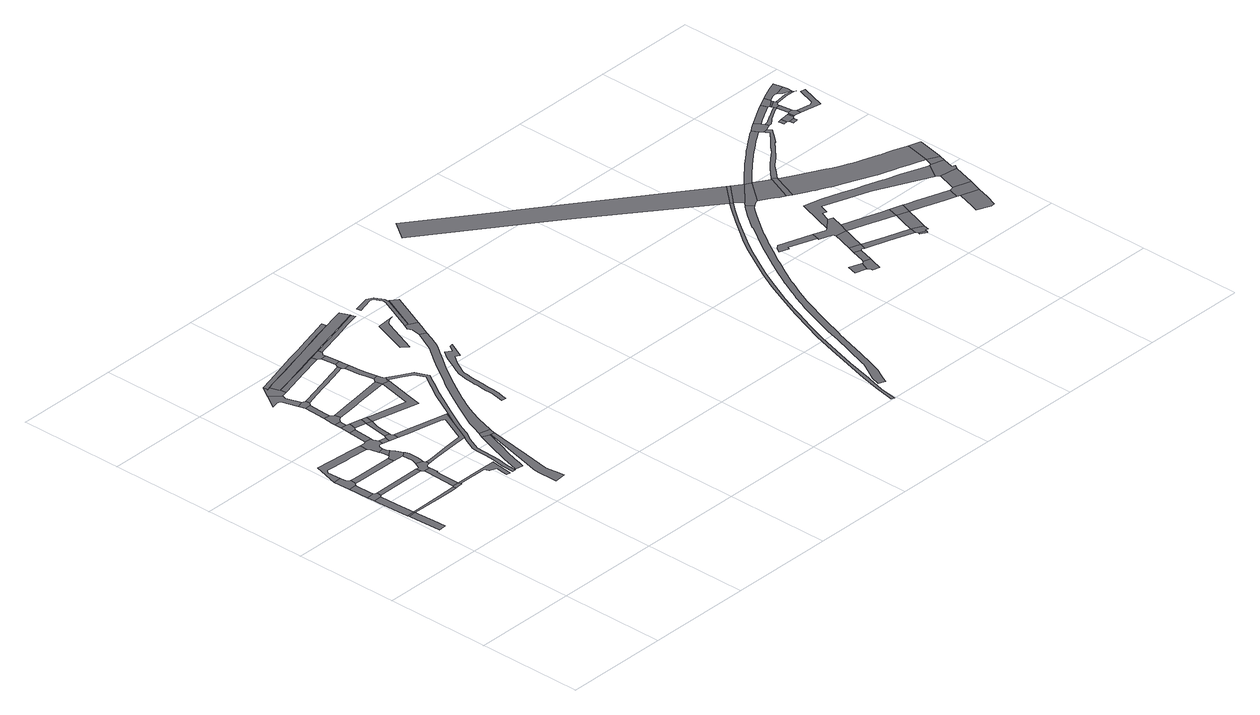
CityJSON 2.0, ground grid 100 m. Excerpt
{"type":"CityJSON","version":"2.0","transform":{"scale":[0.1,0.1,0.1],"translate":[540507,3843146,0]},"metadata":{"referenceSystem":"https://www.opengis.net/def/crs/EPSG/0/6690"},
"CityObjects":{
"road1":{"type":"Road","attributes":{"RoadStructureAttribute.sectionType":"1"},"geometry":[{"type":"MultiSurface","lod":"1","boundaries":[[[0,1,2,3,4,5,6]]]}]},
"road2":{"type":"Road","geometry":[{"type":"MultiSurface","lod":"1","boundaries":[[[7,8,3,2]]]}]},
"road3":{"type":"Road","attributes":{"RoadStructureAttribute.sectionType":"1"},"geometry":[{"type":"MultiSurface","lod":"1","boundaries":[[[9,10,11,12,13,8,7]]]}]},
"road4":{"type":"Road","geometry":[{"type":"MultiSurface","lod":"1","boundaries":[[[14,15,16,11,10,17,18]]]}]},
"road5":{"type":"Road","attributes":{"RoadStructureAttribute.sectionType":"1"},"geometry":[{"type":"MultiSurface","lod":"1","boundaries":[[[19,20,21,22,23,24,16,15]]]}]},
"road6":{"type":"Road","geometry":[{"type":"MultiSurface","lod":"1","boundaries":[[[25,26,27,22,21,28,29,30]]]}]},
"road7":{"type":"Road","geometry":[{"type":"MultiSurface","lod":"1","boundaries":[[[31,32,7,2,33,34,35]]]}]},
"road8":{"type":"Road","geometry":[{"type":"MultiSurface","lod":"1","boundaries":[[[36,18,17,37]]]}]},
"road9":{"type":"Road","attributes":{"RoadStructureAttribute.sectionType":"1"},"geometry":[{"type":"MultiSurface","lod":"1","boundaries":[[[38,39,30,29,40,41,42]]]}]},
"road10":{"type":"Road","attributes":{"RoadStructureAttribute.sectionType":"1"},"geometry":[{"type":"MultiSurface","lod":"1","boundaries":[[[43,44,45,27,26,46,47,48,49,50,51]]]}]},
"road11":{"type":"Road","geometry":[{"type":"MultiSurface","lod":"1","boundaries":[[[52,31,35,53,54,55]]]}]},
"road12":{"type":"Road","geometry":[{"type":"MultiSurface","lod":"1","boundaries":[[[56,57,58,59,60,61,62,52,55]]]}]},
"road13":{"type":"Road","geometry":[{"type":"MultiSurface","lod":"1","boundaries":[[[63,64,65,36,37,61,60,66,67,68,69,70,71,72,73]]]}]},
"road14":{"type":"Road","geometry":[{"type":"MultiSurface","lod":"1","boundaries":[[[74,75,76,77,42,41,78,79,80]]]}]},
"road15":{"type":"Road","attributes":{"RoadStructureAttribute.sectionType":"1"},"geometry":[{"type":"MultiSurface","lod":"1","boundaries":[[[81,82,83,84,85,76,75]]]}]},
"road16":{"type":"Road","geometry":[{"type":"MultiSurface","lod":"1","boundaries":[[[86,87,88,89,55,54,90,91,92,93,94,95,96,97,98,99,100]]]}]},
"road17":{"type":"Road","attributes":{"RoadStructureAttribute.sectionType":"1"},"geometry":[{"type":"MultiSurface","lod":"1","boundaries":[[[101,102,103,104,105,106,80,79,107,63,73]]]}]},
"road18":{"type":"Road","geometry":[{"type":"MultiSurface","lod":"1","boundaries":[[[108,109,51,50,110,83,82,111,112,113,114,115,116,117,118]]]}]},
"road19":{"type":"Road","attributes":{"RoadStructureAttribute.sectionType":"1"},"geometry":[{"type":"MultiSurface","lod":"1","boundaries":[[[119,108,118,120]]]}]},
"road20":{"type":"Road","attributes":{"RoadStructureAttribute.sectionType":"1"},"geometry":[{"type":"MultiSurface","lod":"1","boundaries":[[[116,115,121,122]]]}]},
"road21":{"type":"Road","geometry":[{"type":"MultiSurface","lod":"1","boundaries":[[[123,119,120,124,125,126]]]}]},
"road22":{"type":"Road","attributes":{"RoadStructureAttribute.sectionType":"1"},"geometry":[{"type":"MultiSurface","lod":"1","boundaries":[[[127,123,126,128]]]}]},
"road23":{"type":"Road","geometry":[{"type":"MultiSurface","lod":"1","boundaries":[[[129,122,121,130,131,132,133,134]]]}]},
"road24":{"type":"Road","geometry":[{"type":"MultiSurface","lod":"1","boundaries":[[[135,136,137,138,127,128,139,140,141,142]]]}]},
"road25":{"type":"Road","geometry":[{"type":"MultiSurface","lod":"1","boundaries":[[[125,124,143,144]]]}]},
"road26":{"type":"Road","attributes":{"RoadStructureAttribute.sectionType":"1"},"geometry":[{"type":"MultiSurface","lod":"1","boundaries":[[[143,129,134,145,146,147,148]]]}]},
"road27":{"type":"Road","attributes":{"RoadStructureAttribute.sectionType":"1"},"geometry":[{"type":"MultiSurface","lod":"1","boundaries":[[[149,150,151,152,135,142]]]}]},
"road28":{"type":"Road","attributes":{"RoadStructureAttribute.sectionType":"1"},"geometry":[{"type":"MultiSurface","lod":"1","boundaries":[[[153,154,155,156,157,158,159,160,161]]]}]},
"road29":{"type":"Road","geometry":[{"type":"MultiSurface","lod":"1","boundaries":[[[159,158,152,151,162,163]]]}]},
"road30":{"type":"Road","geometry":[{"type":"MultiSurface","lod":"1","boundaries":[[[164,144,143,148,165]]]}]},
"road31":{"type":"Road","attributes":{"RoadStructureAttribute.sectionType":"1"},"geometry":[{"type":"MultiSurface","lod":"1","boundaries":[[[166,167,168,169,132,131,170,171,172,173,174,175,176,177,178,179,180,70,69,181,182,183]]]}]},
"road32":{"type":"Road","attributes":{"function":"3","RoadStructureAttribute.sectionType":"1"},"geometry":[{"type":"MultiSurface","lod":"1","boundaries":[[[184,185,186,187,188,189,190,191,192,193,194,195,196]]]}]},
"road33":{"type":"Road","geometry":[{"type":"MultiSurface","lod":"1","boundaries":[[[197,153,161,198,199,200,201,202,203,204]]]}]},
"road34":{"type":"Road","attributes":{"RoadStructureAttribute.sectionType":"1"},"geometry":[{"type":"MultiSurface","lod":"1","boundaries":[[[205,206,207,208,209,210,211,212,213,214,215,216,217,218]]]}]},
"road35":{"type":"Road","geometry":[{"type":"MultiSurface","lod":"1","boundaries":[[[219,184,196,205,218,220,221]]]}]},
"road36":{"type":"Road","attributes":{"RoadStructureAttribute.sectionType":"1"},"geometry":[{"type":"MultiSurface","lod":"1","boundaries":[[[222,223,224,225,141,140,226,227,228,229]]]}]},
"road37":{"type":"Road","attributes":{"RoadStructureAttribute.sectionType":"1"},"geometry":[{"type":"MultiSurface","lod":"1","boundaries":[[[229,230,231,232,165,148,233,234,235,236,237,238]]]}]},
"road38":{"type":"Road","attributes":{"RoadStructureAttribute.sectionType":"1"},"geometry":[{"type":"MultiSurface","lod":"1","boundaries":[[[239,240,241,242,243,244,163,162,245,246,247,248,249,250]]]}]},
"road39":{"type":"Road","attributes":{"RoadStructureAttribute.sectionType":"1"},"geometry":[{"type":"MultiSurface","lod":"1","boundaries":[[[251,252,253,254,255,256,257,258,259,260,261,262,263,264,265,266,267,268,269,270,271,272,273,274,275,276,277,183,278,279,280,281,282,283,284,285,286]]]}]},
"road40":{"type":"Road","attributes":{"RoadStructureAttribute.sectionType":"1"},"geometry":[{"type":"MultiSurface","lod":"1","boundaries":[[[287,288,289,290,199,198,291,292,293]]]}]},
"road41":{"type":"Road","geometry":[{"type":"MultiSurface","lod":"1","boundaries":[[[294,295,296,222,229,238,269,268]]]}]},
"road42":{"type":"Road","attributes":{"RoadStructureAttribute.sectionType":"1"},"geometry":[{"type":"MultiSurface","lod":"1","boundaries":[[[297,298,299,300,301,302,303,197,204,304,305,306,307,308,309,310,311,312,313,314,315,316]]]}]},
"road43":{"type":"Road","attributes":{"RoadStructureAttribute.sectionType":"1"},"geometry":[{"type":"MultiSurface","lod":"1","boundaries":[[[317,318,319,320,321,322,323,296,295]]]}]},
"road44":{"type":"Road","geometry":[{"type":"MultiSurface","lod":"1","boundaries":[[[324,325,326,239,250,321,320]]]}]},
"road45":{"type":"Road","attributes":{"RoadStructureAttribute.sectionType":"1"},"geometry":[{"type":"MultiSurface","lod":"1","boundaries":[[[327,328,329,326,325]]]}]},
"road46":{"type":"Road","geometry":[{"type":"MultiSurface","lod":"1","boundaries":[[[330,331,287,293,328,327,332,333]]]}]},
"road47":{"type":"Road","attributes":{"RoadStructureAttribute.sectionType":"1"},"geometry":[{"type":"MultiSurface","lod":"1","boundaries":[[[334,335,336,337,338,339,340,341,342,343,344,345,346,201,200,347,348,349,350,351,352,353,354,355,356,357]]]}]},
"road48":{"type":"Road","attributes":{"function":"3","RoadStructureAttribute.sectionType":"1"},"geometry":[{"type":"MultiSurface","lod":"1","boundaries":[[[358,359,360,361,362,363,364,365,366,367,368,369,370,371,372,373,374,375,376,377,378,379,380,381,219,221,382,383,384,385,386,387,388,389,390,391,392,393,394,395,396,397,398,399,400]]]}]},
"road49":{"type":"Road","attributes":{"RoadStructureAttribute.sectionType":"1"},"geometry":[{"type":"MultiSurface","lod":"1","boundaries":[[[401,402,403,404,405,406,407,408,409,410,411,412,413,414,415,416,417,418,419,420,421,422,423,424,425,426,427,428,429,430,431,432,433,434,435,436,437,438,439]]]}]},
"road50":{"type":"Road","geometry":[{"type":"MultiSurface","lod":"1","boundaries":[[[440,441,442,443,330,333,444,445,446,447]]]}]},
"road51":{"type":"Road","geometry":[{"type":"MultiSurface","lod":"1","boundaries":[[[448,449,450,451,452,453,454,455,456]]]}]},
"road52":{"type":"Road","geometry":[{"type":"MultiSurface","lod":"1","boundaries":[[[457,458,459,358,400,460,461,462,463]]]}]},
"road53":{"type":"Road","geometry":[{"type":"MultiSurface","lod":"1","boundaries":[[[464,465,466,467,468,469,470,471,472,473,474,457,463]]]}]},
"road54":{"type":"Road","attributes":{"function":"3","RoadStructureAttribute.sectionType":"1"},"geometry":[{"type":"MultiSurface","lod":"1","boundaries":[[[475,462,461,476,477,478]]]}]},
"road55":{"type":"Road","attributes":{"RoadStructureAttribute.sectionType":"1"},"geometry":[{"type":"MultiSurface","lod":"1","boundaries":[[[479,480,481,482,483,484,485,486,487,488,489,490,491,492,493,494,495,496,497,498,499,500,501,502,503,504,505,506,507,508,509,510,511,512,513,514,515,516,517,518,519,520]]]}]},
"road56":{"type":"Road","attributes":{"function":"3","RoadStructureAttribute.sectionType":"1"},"geometry":[{"type":"MultiSurface","lod":"1","boundaries":[[[521,522,523,524,525,526,527,528,529,530,531,532,533,534,535,536,537,538,539,540,541,542,543,544,545,546,547,548,549,550,551,552,553,554,555,556,557,558,559,560,561,562,563,564,565,566,567,568,569,570,571,572,573,574,575,576,577,578,579,580,581,582,583,584,585,586,587,588,589,590,591,592,593,594,595,596,597]]]}]},
"road57":{"type":"Road","attributes":{"function":"3","RoadStructureAttribute.sectionType":"7"},"geometry":[{"type":"MultiSurface","lod":"1","boundaries":[[[598,599,600,601,602,603,604,479,605]]]}]},
"road58":{"type":"Road","geometry":[{"type":"MultiSurface","lod":"1","boundaries":[[[606,607,608,609,610]]]}]},
"road59":{"type":"Road","geometry":[{"type":"MultiSurface","lod":"1","boundaries":[[[611,612,613,610,609,614,615,616,617,618,619,620,621]]]}]},
"road60":{"type":"Road","geometry":[{"type":"MultiSurface","lod":"1","boundaries":[[[622,623,624,625,626,627,628]]]}]},
"road61":{"type":"Road","attributes":{"RoadStructureAttribute.sectionType":"1"},"geometry":[{"type":"MultiSurface","lod":"1","boundaries":[[[629,630,611,621,631]]]}]},
"road62":{"type":"Road","geometry":[{"type":"MultiSurface","lod":"1","boundaries":[[[632,629,631,633,634,635,636]]]}]},
"road63":{"type":"Road","attributes":{"RoadStructureAttribute.sectionType":"1"},"geometry":[{"type":"MultiSurface","lod":"1","boundaries":[[[637,638,639,640,641,632,636,642,643,644]]]}]},
"road64":{"type":"Road","geometry":[{"type":"MultiSurface","lod":"1","boundaries":[[[645,646,647,648,649,628,627,650,651,652,653,637,644,654]]]}]},
"road65":{"type":"Road","geometry":[{"type":"MultiSurface","lod":"1","boundaries":[[[655,656,636,635,657,658,659,660,661]]]}]},
"road66":{"type":"Road","geometry":[{"type":"MultiSurface","lod":"1","boundaries":[[[605,479,520,662]]]}]},
"road67":{"type":"Road","attributes":{"function":"3","RoadStructureAttribute.sectionType":"7"},"geometry":[{"type":"MultiSurface","lod":"1","boundaries":[[[663,662,520,664,665,666]]]}]},
"road68":{"type":"Road","geometry":[{"type":"MultiSurface","lod":"1","boundaries":[[[666,665,521,597,667,668,669,670]]]}]},
"road69":{"type":"Road","attributes":{"RoadStructureAttribute.sectionType":"1"},"geometry":[{"type":"MultiSurface","lod":"1","boundaries":[[[671,672,654,644,673,674,675,676]]]}]},
"road70":{"type":"Road","attributes":{"RoadStructureAttribute.sectionType":"1"},"geometry":[{"type":"MultiSurface","lod":"1","boundaries":[[[677,678,679,680,681]]]}]},
"road71":{"type":"Road","attributes":{"function":"3","RoadStructureAttribute.sectionType":"1"},"geometry":[{"type":"MultiSurface","lod":"1","boundaries":[[[682,683,670,669,684,685,686,687,688]]]}]},
"road72":{"type":"Road","geometry":[{"type":"MultiSurface","lod":"1","boundaries":[[[661,660,689,690,677,681,691,692,693]]]}]},
"road73":{"type":"Road","attributes":{"RoadStructureAttribute.sectionType":"1"},"geometry":[{"type":"MultiSurface","lod":"1","boundaries":[[[675,694,695,661,693,696,697]]]}]},
"road74":{"type":"Road","geometry":[{"type":"MultiSurface","lod":"1","boundaries":[[[698,699,688,687,700,701]]]}]},
"road75":{"type":"Road","geometry":[{"type":"MultiSurface","lod":"1","boundaries":[[[676,675,697,702]]]}]},
"road76":{"type":"Road","attributes":{"RoadStructureAttribute.sectionType":"1"},"geometry":[{"type":"MultiSurface","lod":"1","boundaries":[[[703,704,705,706,707,708,709,710,711,712,713,647,646,714,715,716,717,718,719,720,721,722]]]}]},
"road77":{"type":"Road","attributes":{"function":"3","RoadStructureAttribute.sectionType":"1"},"geometry":[{"type":"MultiSurface","lod":"1","boundaries":[[[723,724,725,726,727,728,729,730,731,732,733,734,735,736,737,738,666,670,739,740,741,742,743,744,745,746,747,748,749,750,751]]]}]},
"road78":{"type":"Road","attributes":{"RoadStructureAttribute.sectionType":"1"},"geometry":[{"type":"MultiSurface","lod":"1","boundaries":[[[752,753,754,755,756,702,697,757,758,759,760,761]]]}]},
"road79":{"type":"Road","attributes":{"RoadStructureAttribute.sectionType":"1"},"geometry":[{"type":"MultiSurface","lod":"1","boundaries":[[[762,763,764,765,766,767,768,769,770,771,772,773,774,775,776,777,778,779,780,781,782,783,784,785,786,787,788,789,790,698,701]]]}]},
"road80":{"type":"Road","attributes":{"function":"3","RoadStructureAttribute.sectionType":"1"},"geometry":[{"type":"MultiSurface","lod":"1","boundaries":[[[791,792,793,794,795,796,797,798,799,800,801,802,803,804,805,806,701,700,807,808,809,810,811,812,813,814,815,816,817,818,819,820,821,822,823,824]]]}]},
"road81":{"type":"Road","attributes":{"RoadStructureAttribute.sectionType":"1"},"geometry":[{"type":"MultiSurface","lod":"1","boundaries":[[[825,826,827,828,829,830,831]]]}]},
"road82":{"type":"Road","geometry":[{"type":"MultiSurface","lod":"1","boundaries":[[[832,833,834,761,760,825,831,835]]]}]},
"road83":{"type":"Road","attributes":{"RoadStructureAttribute.sectionType":"1"},"geometry":[{"type":"MultiSurface","lod":"1","boundaries":[[[836,837,832,835,838]]]}]},
"road84":{"type":"Road","geometry":[{"type":"MultiSurface","lod":"1","boundaries":[[[839,840,841,723,751,842,776,775,843,844,845,846]]]}]},
"road85":{"type":"Road","geometry":[{"type":"MultiSurface","lod":"1","boundaries":[[[847,848,849,722,721,850,836,838,851,852,853,854]]]}]},
"road86":{"type":"Road","geometry":[{"type":"MultiSurface","lod":"1","boundaries":[[[855,856,857,858]]]}]},
"road87":{"type":"Road","attributes":{"RoadStructureAttribute.sectionType":"1"},"geometry":[{"type":"MultiSurface","lod":"1","boundaries":[[[823,847,854,859]]]}]},
"road88":{"type":"Road","attributes":{"function":"3","RoadStructureAttribute.sectionType":"1"},"geometry":[{"type":"MultiSurface","lod":"1","boundaries":[[[860,861,862,863,864,865,866,867,868,869,870,839,846,871,872,873,874,875,876,877,878,879,880,881,882]]]}]},
"road89":{"type":"Road","attributes":{"RoadStructureAttribute.sectionType":"1"},"geometry":[{"type":"MultiSurface","lod":"1","boundaries":[[[883,884,885,886,887,888,889,890,845,844,891,892,893,894,895,896,897,898]]]}]},
"road90":{"type":"Road","geometry":[{"type":"MultiSurface","lod":"1","boundaries":[[[899,900,901,902]]]}]},
"road91":{"type":"Road","geometry":[{"type":"MultiSurface","lod":"1","boundaries":[[[903,855,858,902,901,904]]]}]},
"road92":{"type":"Road","geometry":[{"type":"MultiSurface","lod":"1","boundaries":[[[905,824,823,859,906,907]]]}]},
"road93":{"type":"Road","geometry":[{"type":"MultiSurface","lod":"1","boundaries":[[[908,903,904,909]]]}]},
"road94":{"type":"Road","geometry":[{"type":"MultiSurface","lod":"1","boundaries":[[[910,911,912,908,909,913,914,915]]]}]},
"road95":{"type":"Road","attributes":{"RoadStructureAttribute.sectionType":"1"},"geometry":[{"type":"MultiSurface","lod":"1","boundaries":[[[916,898,912,911]]]}]},
"road96":{"type":"Road","geometry":[{"type":"MultiSurface","lod":"1","boundaries":[[[917,918,919,920,860,882,921,922,923]]]}]},
"road97":{"type":"Road","attributes":{"RoadStructureAttribute.sectionType":"1"},"geometry":[{"type":"MultiSurface","lod":"1","boundaries":[[[922,921,924,925]]]}]},
"road98":{"type":"Road","geometry":[{"type":"MultiSurface","lod":"1","boundaries":[[[925,924,883,898,916,926,927,928,929,930]]]}]},
"road99":{"type":"Road","attributes":{"RoadStructureAttribute.sectionType":"1"},"geometry":[{"type":"MultiSurface","lod":"1","boundaries":[[[931,932,933,934,915,914,935,936]]]}]},
"road100":{"type":"Road","attributes":{"RoadStructureAttribute.sectionType":"1"},"geometry":[{"type":"MultiSurface","lod":"1","boundaries":[[[937,930,929,938,939,940,941]]]}]},
"road101":{"type":"Road","attributes":{"function":"3","RoadStructureAttribute.sectionType":"1"},"geometry":[{"type":"MultiSurface","lod":"1","boundaries":[[[942,943,944,917,923,945,946,947,948,949]]]}]},
"road102":{"type":"Road","geometry":[{"type":"MultiSurface","lod":"1","boundaries":[[[948,947,950,951,952]]]}]}
},
"vertices":[
[120,1557,0],[114,1712,0],[112,1743,0],[37,1739,0],[42,1661,0],[52,1426,0],[124,1427,0],
[111,1763,0],[36,1758,0],
[102,1949,0],[97,2109,0],[21,2107,0],[23,2053,0],[27,1906,0],
[104,2174,0],[92,2184,0],[18,2181,0],[115,2122,0],[122,2169,0],
[92,2221,0],[92,2368,0],[92,2374,0],[12,2372,0],[13,2291,0],[15,2255,0],
[86,2476,0],[84,2537,0],[8,2533,0],[105,2394,0],[111,2394,0],[116,2454,0],
[606,1772,0],[429,1769,0],[412,1742,0],[564,1742,0],[608,1745,0],
[602,2174,0],[602,2127,0],
[237,2453,0],[152,2454,0],[199,2394,0],[569,2392,0],[569,2451,0],
[424,2754,0],[363,2759,0],[78,2779,0],[79,2671,0],[102,2696,0],[311,2683,0],[377,2679,0],[552,2668,0],[557,2745,0],
[613,1782,0],[680,1750,0],[680,1761,0],[675,1780,0],
[676,1967,0],[676,1969,0],[679,2018,0],[692,2019,0],[687,2105,0],[627,2102,0],[626,2071,0],
[659,2233,0],[639,2184,0],[629,2174,0],[687,2116,0],[690,2133,0],[701,2146,0],[733,2152,0],[737,2185,0],[729,2188,0],[721,2195,0],[721,2208,0],
[689,2480,0],[666,2522,0],[601,2471,0],[591,2459,0],[624,2392,0],[677,2387,0],[719,2417,0],
[650,2552,0],[645,2579,0],[587,2567,0],[593,2541,0],[601,2489,0],
[1099,1774,0],[1101,1782,0],[1097,1782,0],[963,1782,0],[967,1760,0],[981,1717,0],[985,1716,0],[1016,1708,0],[1034,1701,0],[1045,1693,0],[1047,1684,0],[1037,1615,0],[1031,1584,0],[1029,1574,0],[1065,1567,0],
[727,2226,0],[729,2230,0],[738,2273,0],[738,2328,0],[735,2373,0],[724,2405,0],[678,2280,0],
[628,2752,0],[609,2742,0],[572,2636,0],[645,2607,0],[650,2624,0],[662,2635,0],[677,2637,0],[703,2632,0],[714,2683,0],[689,2730,0],[690,2747,0],
[642,2937,0],[704,2932,0],
[768,2618,0],[779,2668,0],
[649,3037,0],[724,2955,0],[739,3026,0],[708,3032,0],
[654,3107,0],[712,3102,0],
[799,2696,0],[830,2605,0],[854,2600,0],[859,2652,0],[844,2669,0],[846,2686,0],
[662,3234,0],[660,3189,0],[657,3149,0],[655,3126,0],[745,3140,0],[765,3143,0],[756,3205,0],[724,3230,0],
[840,2932,0],[855,3000,0],
[859,2786,0],[866,2839,0],[870,2850,0],[892,2915,0],
[724,3237,0],[726,3285,0],[734,3448,0],[676,3447,0],
[603,3795,0],[519,3660,0],[584,3676,0],[608,3666,0],[619,3661,0],[659,3514,0],[718,3530,0],[677,3672,0],[694,3712,0],
[759,3480,0],[753,3515,0],
[893,2992,0],[908,2989,0],
[1380,2542,0],[1104,2600,0],[977,2627,0],[867,2650,0],[972,2575,0],[1069,2554,0],[1273,2511,0],[1296,2503,0],[1306,2498,0],[1308,2481,0],[1191,2237,0],[999,2215,0],[821,2194,0],[749,2186,0],[743,2185,0],[832,2162,0],[1007,2180,0],[1216,2200,0],
[1316,2100,0],[1301,2062,0],[1260,1951,0],[1193,1746,0],[1144,1576,0],[1143,1574,0],[1217,1564,0],[1230,1609,0],[1253,1691,0],[1282,1783,0],[1321,1887,0],[1354,1988,0],[1383,2072,0],
[674,3909,0],[748,3727,0],[739,3775,0],[736,3783,0],[707,3869,0],[672,3859,0],[671,3863,0],[683,3867,0],
[1388,2071,0],[1385,2052,0],[1277,1633,0],[1248,1513,0],[1236,1461,0],[1232,1403,0],[1226,1243,0],[1227,1211,0],[1336,1222,0],[1330,1272,0],[1317,1404,0],[1359,1657,0],[1411,1960,0],[1430,2063,0],
[1337,2149,0],[1432,2075,0],[1444,2126,0],
[1348,3291,0],[1039,3246,0],[1015,3243,0],[932,3231,0],[921,3166,0],[999,3177,0],[1033,3182,0],[1368,3231,0],
[1292,2905,0],[1011,2966,0],[949,2980,0],[931,2907,0],[1004,2891,0],[1281,2830,0],[1345,2816,0],[1375,2954,0],[1433,3217,0],
[1312,3671,0],[1197,3639,0],[1024,3591,0],[989,3581,0],[928,3564,0],[917,3561,0],[885,3515,0],[900,3519,0],[983,3542,0],[1030,3555,0],[1170,3594,0],[1312,3633,0],
[1132,1627,0],[1134,1659,0],[1153,1772,0],[1169,2018,0],[1223,2142,0],[1276,2228,0],[1308,2306,0],[1327,2347,0],[1429,2536,0],[1521,2704,0],[1575,2799,0],[1650,2922,0],[1672,2957,0],[1718,3030,0],[1691,3095,0],[1665,3154,0],[1570,3207,0],[1455,3271,0],[1439,3242,0],[1549,3180,0],[1637,3130,0],[1678,3036,0],[1603,2914,0],[1527,2787,0],[1391,2538,0],[1291,2354,0],[1238,2238,0],[1200,2170,0],[1140,2040,0],[1133,1980,0],[1128,1877,0],[1118,1776,0],[1110,1728,0],[1100,1674,0],[1095,1567,0],[1129,1566,0],
[1274,3917,0],[1247,3910,0],[1080,3865,0],[971,3836,0],[1056,3809,0],[1253,3861,0],[1287,3870,0],
[1437,3281,0],[1427,3340,0],[1377,3331,0],
[1704,4195,0],[1540,4150,0],[1419,4117,0],[1278,4078,0],[1165,4049,0],[1156,4047,0],[797,3944,0],[761,3892,0],[765,3893,0],[950,3942,0],[1134,3993,0],[1160,4000,0],[1231,4019,0],[1376,4061,0],[1410,4071,0],[1496,4096,0],[1499,4097,0],[1547,4108,0],[1656,4139,0],[1711,4154,0],
[1415,3413,0],[1410,3439,0],[1401,3508,0],[1391,3616,0],[1337,3611,0],[1349,3461,0],[1360,3411,0],
[1383,3692,0],[1382,3710,0],[1329,3706,0],
[1370,3853,0],[1315,3848,0],[1316,3836,0],
[1383,3947,0],[1373,3944,0],[1367,3882,0],[1389,3911,0],
[1919,4202,0],[1895,4196,0],[1855,4186,0],[1846,4184,0],[1692,4143,0],[1490,4086,0],[1442,4072,0],[1409,4063,0],[1239,4017,0],[1131,3987,0],[976,3943,0],[761,3887,0],[757,3886,0],[898,3823,0],[1058,3868,0],[1084,3875,0],[1254,3921,0],[1364,3952,0],[1388,3959,0],[1392,3961,0],[1479,3986,0],[1759,4059,0],[1839,4082,0],[1959,4116,0],
[2112,3503,0],[2073,3416,0],[2050,3369,0],[2030,3330,0],[2017,3307,0],[2013,3298,0],[2002,3283,0],[1989,3264,0],[1987,3261,0],[1966,3232,0],[1907,3151,0],[1845,3064,0],[1796,2986,0],[1752,2917,0],[1695,2834,0],[1652,2764,0],[1644,2751,0],[1606,2683,0],[1554,2596,0],[1511,2517,0],[1466,2434,0],[1431,2371,0],[1400,2307,0],[1371,2235,0],[1447,2140,0],[1464,2200,0],[1505,2318,0],[1532,2386,0],[1556,2446,0],[1588,2511,0],[1620,2568,0],[1647,2617,0],[1718,2743,0],[1804,2881,0],[1890,3012,0],[1962,3110,0],[2026,3198,0],[2045,3224,0],[2063,3251,0],[2084,3280,0],[2095,3296,0],[2142,3399,0],[2175,3475,0],
[2112,3135,0],[2057,3174,0],[2021,3122,0],[1996,3079,0],[1950,2986,0],[1914,2917,0],[1892,2866,0],[1882,2819,0],[1876,2786,0],[1872,2753,0],[1868,2716,0],[1865,2676,0],[1863,2639,0],[1859,2601,0],[1856,2543,0],[1855,2506,0],[1852,2471,0],[1850,2439,0],[1841,2400,0],[1827,2345,0],[1871,2338,0],[1882,2390,0],[1894,2438,0],[1900,2480,0],[1901,2500,0],[1904,2554,0],[1911,2630,0],[1914,2704,0],[1920,2758,0],[1927,2813,0],[1934,2848,0],[1940,2870,0],[1951,2893,0],[1973,2926,0],[2004,2989,0],[2061,3070,0],[2103,3045,0],[2184,3206,0],[2151,3195,0],
[1959,4107,0],[1837,4072,0],[1702,4034,0],[1390,3949,0],[1411,3917,0],[1649,3980,0],[1830,4030,0],[1971,4069,0],
[1866,3489,0],[1926,3439,0],[2060,3776,0],[2078,3803,0],[2102,3821,0],[2130,3834,0],[2165,3842,0],[1987,3825,0],[1975,3792,0],
[2137,3682,0],[2115,3632,0],[2129,3589,0],[2220,3577,0],[2244,3632,0],[2170,3666,0],[2166,3669,0],
[2318,4021,0],[2320,4062,0],[2276,4146,0],[2216,4170,0],[2060,4135,0],[2067,4095,0],[2120,4109,0],[2227,4139,0],[2255,4129,0],[2293,4058,0],[2292,4026,0],
[2328,4023,0],[2318,3796,0],[2374,3924,0],[2398,3976,0],
[5258,2942,0],[5196,2867,0],[5087,2724,0],[4999,2603,0],[4907,2472,0],[4836,2359,0],[4743,2200,0],[4654,2037,0],[4564,1861,0],[4476,1663,0],[4407,1502,0],[4380,1434,0],[4373,1417,0],[4310,1249,0],[4247,1078,0],[4174,852,0],[4109,622,0],[4043,389,0],[3993,178,0],[3983,136,0],[3958,9,0],[3988,1,0],[4018,174,0],[4064,344,0],[4069,359,0],[4139,620,0],[4197,828,0],[4269,1048,0],[4332,1239,0],[4403,1415,0],[4410,1435,0],[4432,1492,0],[4498,1653,0],[4589,1851,0],[4677,2025,0],[4765,2188,0],[4856,2346,0],[4930,2457,0],[5019,2588,0],[5108,2709,0],[5216,2850,0],[5280,2924,0],
[5317,2829,0],[5301,2811,0],[5215,2706,0],[5113,2568,0],[5120,2562,0],[5037,2440,0],[5016,2408,0],[4990,2367,0],[4949,2303,0],[4908,2236,0],[4860,2154,0],[4814,2074,0],[4751,1963,0],[4689,1849,0],[4673,1818,0],[4663,1797,0],[4650,1771,0],[4605,1676,0],[4583,1628,0],[4573,1605,0],[4527,1500,0],[4504,1447,0],[4486,1399,0],[4467,1350,0],[4445,1292,0],[4427,1238,0],[4399,1157,0],[4382,1106,0],[4370,1067,0],[4337,963,0],[4326,929,0],[4270,753,0],[4201,540,0],[4199,534,0],[4198,529,0],[4188,510,0],[4146,432,0],[4089,330,0],[4064,254,0],[4061,245,0],[4061,244,0],[4121,220,0],[4125,235,0],[4167,307,0],[4206,381,0],[4228,433,0],[4257,518,0],[4292,628,0],[4303,665,0],[4320,720,0],[4375,895,0],[4400,976,0],[4406,974,0],[4481,1207,0],[4495,1247,0],[4566,1436,0],[4593,1504,0],[4625,1579,0],[4647,1628,0],[4706,1750,0],[4725,1790,0],[4744,1824,0],[4773,1877,0],[4799,1923,0],[4862,2035,0],[4890,2086,0],[4930,2154,0],[5017,2295,0],[5040,2332,0],[5078,2390,0],[5101,2425,0],[5127,2465,0],[5204,2575,0],[5279,2673,0],[5321,2725,0],[5344,2751,0],[5362,2766,0],
[4350,3926,0],[3770,4353,0],[3225,4755,0],[3095,4571,0],[3153,4528,0],[4099,3833,0],[4222,3742,0],[5428,3132,0],
[5280,1553,0],[5191,1582,0],[5166,1492,0],[5270,1458,0],[5310,1545,0],
[5338,1560,0],[5330,1549,0],[5321,1545,0],[5279,1453,0],[5288,1443,0],[5291,1434,0],[5291,1424,0],[5290,1413,0],[5359,1399,0],[5397,1515,0],[5405,1539,0],
[5052,2233,0],[5017,2207,0],[4987,2160,0],[5075,2131,0],[5083,2155,0],[5347,2065,0],[5363,2133,0],
[5385,1703,0],[5344,1577,0],[5450,1681,0],
[5409,1774,0],[5458,1687,0],[5466,1689,0],[5492,1680,0],[5512,1741,0],
[5475,1978,0],[5473,1969,0],[5454,1909,0],[5450,1899,0],[5439,1865,0],[5554,1868,0],[5579,1946,0],[5586,1967,0],
[5655,2172,0],[5610,2189,0],[5509,2106,0],[5493,2097,0],[5482,2094,0],[5342,2045,0],[5457,2008,0],[5468,2002,0],[5473,1991,0],[5619,2059,0],
[5871,1623,0],[5731,1669,0],[5710,1608,0],[5913,1541,0],[5927,1537,0],[5939,1533,0],[5956,1595,0],
[5453,3114,0],
[5541,3049,0],[5328,2888,0],[5343,2856,0],[5548,3044,0],
[5387,2783,0],[5417,2799,0],[5434,2804,0],[5605,3016,0],
[5992,1941,0],[5846,1987,0],[5810,1891,0],[5887,1865,0],[6026,1818,0],[6058,1920,0],
[5953,1509,0],[5950,1500,0],[5947,1489,0],[6012,1459,0],[6018,1478,0],
[5617,3009,0],[5609,3014,0],[5510,2757,0],[5580,2715,0],[5597,2704,0],[5646,2677,0],[5750,2930,0],
[5951,1525,0],[5954,1522,0],[6025,1499,0],[6052,1490,0],[6065,1546,0],
[6021,1798,0],[5991,1705,0],[6105,1666,0],[6144,1782,0],
[5764,2944,0],[5754,2934,0],[5697,2649,0],[5790,2905,0],
[6176,1883,0],
[6758,2119,0],[6696,2138,0],[6515,2201,0],[6369,2248,0],[6349,2255,0],[6189,2307,0],[6113,2332,0],[5988,2373,0],[5806,2434,0],[5632,2473,0],[5551,2237,0],[5649,2287,0],[5689,2272,0],[5718,2360,0],[5955,2282,0],[6155,2217,0],[6170,2210,0],[6362,2118,0],[6672,1972,0],[6766,2116,0],
[6181,3541,0],[6132,3509,0],[6092,3481,0],[6050,3453,0],[6011,3425,0],[5970,3395,0],[5933,3368,0],[5893,3337,0],[5848,3302,0],[5810,3272,0],[5779,3247,0],[5755,3227,0],[5711,3189,0],[5676,3159,0],[5641,3128,0],[5612,3102,0],[5640,3048,0],[5702,3103,0],[5800,3187,0],[5859,3235,0],[5915,3276,0],[5963,3314,0],[6007,3345,0],[6044,3373,0],[6089,3405,0],[6127,3432,0],[6146,3443,0],[6179,3466,0],[6207,3482,0],
[6591,1749,0],[6451,1797,0],[6347,1829,0],[6318,1838,0],[6214,1871,0],[6270,1741,0],[6342,1717,0],[6472,1674,0],[6566,1644,0],[6599,1746,0],
[5877,2999,0],[5919,3047,0],[5931,3056,0],[5964,3082,0],[6014,3121,0],[6019,3125,0],[6026,3131,0],[6184,3284,0],[6186,3281,0],[6187,3279,0],[6258,3365,0],[6305,3420,0],[6285,3448,0],[6277,3458,0],[6240,3450,0],[6242,3446,0],[6245,3438,0],[6260,3402,0],[6172,3320,0],[6107,3258,0],[6057,3205,0],[6018,3176,0],[5980,3147,0],[5966,3135,0],[5923,3099,0],[5907,3086,0],[5905,3084,0],[5889,3071,0],[5864,3046,0],
[6730,2488,0],[6673,2505,0],[6664,2508,0],[6653,2511,0],[6616,2523,0],[6607,2526,0],[6463,2575,0],[6421,2589,0],[6379,2605,0],[6338,2622,0],[6278,2644,0],[6214,2677,0],[6162,2704,0],[6032,2773,0],[5941,2822,0],[5806,2897,0],[5812,2588,0],[5842,2573,0],[5871,2554,0],[5914,2534,0],[5970,2507,0],[5996,2495,0],[6098,2450,0],[6339,2352,0],[6379,2337,0],[6418,2324,0],[6543,2284,0],[6566,2277,0],[6660,2246,0],[6675,2241,0],[6726,2225,0],[6790,2203,0],[6810,2197,0],[6866,2443,0],
[6603,1631,0],[6547,1456,0],[6525,1392,0],[6651,1336,0],[6685,1339,0],[6730,1458,0],[6768,1578,0],
[6647,1759,0],[6637,1752,0],[6622,1746,0],[6810,1707,0],
[6705,1945,0],[6656,1790,0],[6880,1924,0],
[6275,3600,0],[6254,3587,0],[6215,3563,0],[6221,3468,0],[6279,3459,0],[6340,3488,0],[6327,3516,0],[6308,3548,0],
[6786,2118,0],[6780,2116,0],[6772,2115,0],[6695,1955,0],[6897,1954,0],[6900,1962,0],[6872,1971,0],[6905,2083,0],
[6470,3471,0],[6431,3466,0],[6438,3412,0],[6475,3417,0],
[6924,2147,0],
[6515,3737,0],[6478,3717,0],[6427,3688,0],[6397,3671,0],[6386,3665,0],[6382,3663,0],[6372,3657,0],[6352,3646,0],[6345,3642,0],[6324,3630,0],[6290,3610,0],[6313,3551,0],[6360,3580,0],[6406,3607,0],[6414,3611,0],[6420,3615,0],[6423,3616,0],[6427,3618,0],[6430,3620,0],[6465,3640,0],[6486,3652,0],[6492,3656,0],[6537,3679,0],
[6567,3640,0],[6509,3610,0],[6503,3607,0],[6437,3570,0],[6433,3567,0],[6426,3563,0],[6357,3523,0],[6353,3522,0],[6365,3488,0],[6411,3522,0],[6426,3533,0],[6436,3540,0],[6442,3544,0],[6528,3595,0],[6561,3610,0],[6570,3615,0],
[6503,3363,0],[6556,3372,0],[6551,3409,0],[6497,3401,0],
[6565,3485,0],[6570,3432,0],
[6973,2407,0],[6927,2159,0],[6983,2404,0],
[6581,3488,0],[6582,3432,0],
[6636,3491,0],[6634,3503,0],[6587,3496,0],[6594,3432,0],[6652,3423,0],[6656,3470,0],
[6617,3622,0],
[6610,3785,0],[6593,3777,0],[6528,3744,0],[6524,3742,0],[6554,3672,0],[6622,3716,0],[6629,3727,0],
[6559,3659,0],[6628,3701,0],
[6615,3634,0],[6614,3645,0],[6623,3655,0],[6642,3658,0],[6638,3677,0],
[6889,3635,0],[6833,3466,0],[6832,3463,0],[6800,3444,0],[6860,3392,0],[6936,3630,0],
[6771,3698,0],[6780,3681,0],[6852,3672,0],[6873,3669,0],[6843,3689,0],
[6821,3876,0],[6738,3842,0],[6631,3795,0],[6683,3754,0],[6711,3761,0],[6724,3757,0],[6842,3789,0],[6837,3818,0],
[6769,3724,0],[6845,3696,0],[6850,3750,0]
]}
